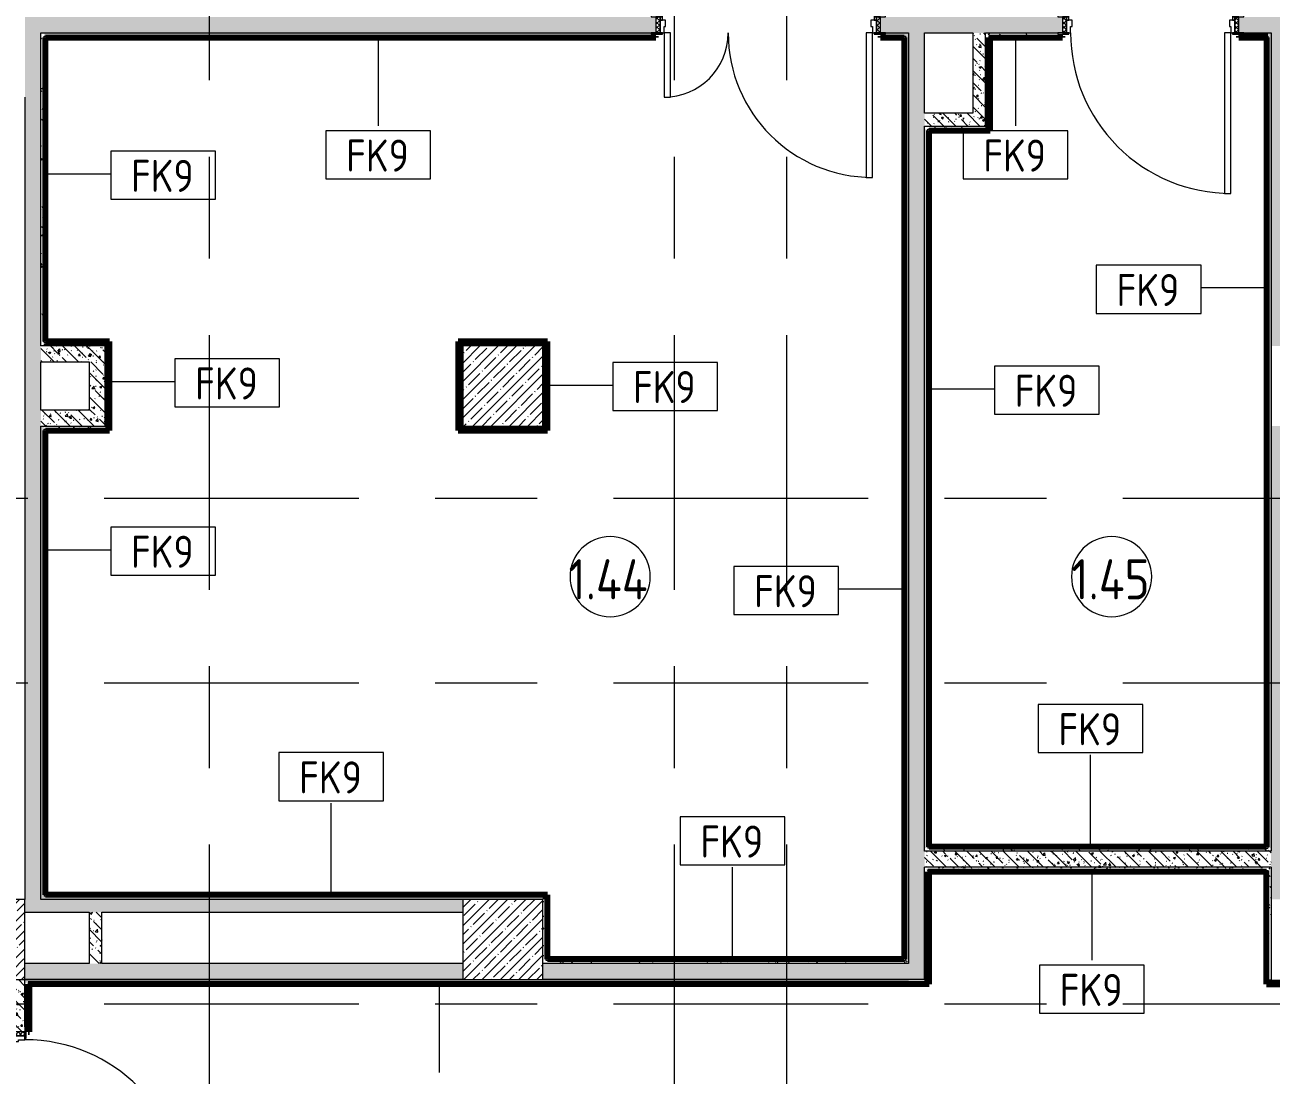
# Model space of a CAD drawing. Header units: millimetres. Extents: x 35144 to 233944, y -8553 to 29000.
# Drawn here: x 70810 to 78580, y 14555 to 21100 of the extents above; entities that cross this region are included whole.
import ezdxf

# ---------------------------------------------------------------- set-up
doc = ezdxf.new("R2010")
doc.units = ezdxf.units.MM
doc.linetypes.add('Осевая', pattern=[3175, 635, -476.25, 1587.5, -476.25])
for name, color, linetype, lineweight in [('A-AREA-IDEN', 7, 'Continuous', 9), ('A-DOOR', 7, 'Continuous', 9), ('A-DOOR-1', 7, 'Continuous', 13), ('A-DOOR-FRAM', 7, 'Continuous', 13), ('A-DOOR-FRAM-1', 7, 'Continuous', 9), ('A-WALL', 7, 'Continuous', 9), ('A-WALL-IDEN', 7, 'Continuous', 9), ('I-WALL', 7, 'Continuous', 9), ('S-COLS', 7, 'Continuous', 9), ('Оси-2', 7, 'Осевая', 9)]:
    doc.layers.add(name, color=color, linetype=linetype, lineweight=lineweight)
for name, color, linetype, lineweight, true_color in [('A-WALL-4', 7, 'Continuous', 9, 0x73b588), ('I-WALL-1', 7, 'Continuous', 9, 0x73b588), ('I-WALL-6', 7, 'Continuous', 9, 0xc0c0c0), ('I-WALL-9', 7, 'Continuous', 80, 0x73b588)]:
    doc.layers.add(name, color=color, linetype=linetype, lineweight=lineweight, true_color=true_color)
doc.styles.add('GOST Common', font='GOST_Common.ttf', dxfattribs={"width": 0.9, "height": 200})
doc.styles.add('GOST Common_1', font='GOST_Common.ttf', dxfattribs={"width": 0.9, "height": 250})
pattern_1 = [(135, (0, 0), (-75.43415, -75.43415), [106.68, -17.78, 3.556, -17.78]), (135, (0, 75.39), (-75.43415, -75.43415), []), (50, (0, 0), (127.52922, -11.15758), [13.335, -146.685]), (355, (0, 0), (-24.66966, 133.74002), [10.668, -117.348]), (100.451, (10.63, -0.93), (102.85973, 122.58178), [11.333, -124.663]), (46.184, (0, 35.56), (189.75516, -29.43036), [20.002, -220.027]), (96.636, (15.81, 33.1), (166.1822, 173.1996), [17, -186.995]), (351.184, (0, 35.56), (166.18393, 173.19757), [16.002, -176.022]), (21, (17.78, 26.67), (106.13027, -71.58603), [13.335, -146.685]), (326, (17.78, 26.67), (43.26188, 128.93175), [10.668, -117.348]), (71.451, (26.62, 20.7), (149.39198, 57.34505), [11.333, -124.663]), (37.5, (0, 0), (2.162228, 59.188357), [3.353, -112.573, 3.353, -115.773, -117.793]), (37.5, (0, 0), (2.162228, 59.188357), [-235.052, 3.353, -114.44]), (7.5, (0, 0), (46.773857, 70.12615), [3.353, -64.567, 3.353, -109.906, -44.894]), (7.5, (0, 0), (46.773857, 70.12615), [-181.178, 3.353, -41.542]), (327.5, (-39.65, 0), (94.91367, -4.010093), [3.353, -41.097, 3.353, -135.331, -184.023]), (327.5, (-39.65, 0), (94.91367, -4.010093), [-183.134, 3.353, -180.67]), (317.5, (-57.43, 0), (103.69057, 17.79882), [3.353, -54.432, 3.353, -88.748, -130.683]), (317.5, (-57.43, 0), (103.69057, 17.79882), [-149.885, 3.353, -127.33])]
pattern_2 = [(135, (1751.41, 114.685), (-14.14214, -14.14214), []), (225, (1751.41, 114.685), (14.14214, -14.14214), [])]
pattern_3 = [(45, (-371.384, 114.685), (-14.1421, 14.1421), []), (135, (-371.384, 114.685), (-14.1421, -14.1421), [])]
pattern_4 = [(0, (0, 0), (121.92, 30.48), [10.058, -81.382, 10.058, -81.382, -487.68]), (0, (0, 0), (121.92, 30.48), [-182.88, 10.058, -172.822, 10.058, -81.382, -213.36]), (0, (0, 0), (121.92, 30.48), [-457.2, 10.058, -50.902, 10.058, -142.342]), (120, (45.72, 15.24), (-87.356454, 90.345817), [10.058, -81.382, 10.058, -81.382, -487.68]), (120, (45.72, 15.24), (-87.356454, 90.345817), [-182.88, 10.058, -172.822, 10.058, -81.382, -213.36]), (120, (45.72, 15.24), (-87.356454, 90.345817), [-457.2, 10.058, -50.902, 10.058, -142.342]), (240, (60.96, 76.2), (-34.563546, -120.825817), [10.058, -81.382, 10.058, -81.382, -487.68]), (240, (60.96, 76.2), (-34.563546, -120.825817), [-182.88, 10.058, -172.822, 10.058, -81.382, -213.36]), (240, (60.96, 76.2), (-34.563546, -120.825817), [-457.2, 10.058, -50.902, 10.058, -142.342])]

# ---------------------------------------------------------------- blocks, each defined once
blk = doc.blocks.new('110_Дверь_СКБ_2Ст - Д-10а_п__ СОШ_Дв_1450x2100h_Горячий цех 2-32185694-План отделки стен 1 этажа в осях 17-23')
at = {"layer": 'A-DOOR'}
h = blk.add_hatch(dxfattribs=at)
h.set_pattern_fill('FP_40', color=256, style=0, pattern_type=2)
h.set_pattern_definition([(135, (1601.41, 114.685), (-14.14214, -14.14214), []), (225, (1601.41, 114.685), (14.14214, -14.14214), [])])
h.paths.add_polyline_path([(712.5, 50), (687.5, 50), (687.5, -50), (712.5, -50)])
at = {"layer": 'A-DOOR-FRAM-1'}
h = blk.add_hatch(dxfattribs=at)
h.set_pattern_fill('FP_41', color=256, style=0, pattern_type=2)
h.set_pattern_definition([(45, (-521.384, 114.685), (-14.1421, 14.1421), []), (135, (-521.384, 114.685), (-14.1421, -14.1421), [])])
h.paths.add_polyline_path([(-669, 50), (-687.5, 50), (-687.5, -50), (-662.5, -50), (-662.5, 50)])
at = {"layer": 'A-DOOR'}
for centre, radius, start, end in [((-637.5, 50), 900, 0, 90), ((662.5, 50), 400, 90, 180)]:
    blk.add_arc(centre, radius, start, end, dxfattribs=at)
at = {"layer": 'A-DOOR-1'}
for p, q in [((-637.5, 950), (-637.5, 50)), ((-597.5, 950), (-637.5, 950)), ((-597.5, 50), (-597.5, 950)), ((662.5, 450), (622.5, 450)), ((622.5, 450), (622.5, 50)), ((662.5, 50), (662.5, 450)), ((-637.5, 50), (-597.5, 50)), ((622.5, 50), (662.5, 50))]:
    blk.add_line(p, q, dxfattribs=at)
at = {"layer": 'A-DOOR-FRAM'}
for p, q in [((-647.5, 58), (-717.5, 58)), ((-717.5, 58), (-717.5, 50)), ((-717.5, 50), (-647.5, 50)), ((-662.5, 50), (-687.5, 50)), ((-687.5, 50), (-687.5, -50)), ((-637.5, 50), (-662.5, 50)), ((-662.5, 50), (-662.5, -30)), ((-662.5, -50), (-662.5, 50)), ((-647.5, 50), (-647.5, 58)), ((-637.5, 10), (-637.5, 50)), ((-627.5, 10), (-637.5, 10)), ((-627.5, -30), (-627.5, 10)), ((662.5, 10), (652.5, 10)), ((652.5, 10), (652.5, -30)), ((662.5, 50), (662.5, 10)), ((687.5, 50), (662.5, 50)), ((742.5, 58), (672.5, 58)), ((672.5, 58), (672.5, 50)), ((672.5, 50), (742.5, 50)), ((687.5, -30), (687.5, 50)), ((712.5, 50), (687.5, 50)), ((687.5, 50), (687.5, -50)), ((712.5, -50), (712.5, 50)), ((742.5, 50), (742.5, 58)), ((-647.5, -50), (-717.5, -50)), ((-717.5, -50), (-717.5, -58)), ((-717.5, -58), (-647.5, -58)), ((-687.5, -50), (-662.5, -50)), ((-662.5, -30), (-627.5, -30)), ((-647.5, -30), (-662.5, -30)), ((-662.5, -30), (-662.5, -50)), ((-662.5, -50), (-647.5, -50)), ((-647.5, -50), (-647.5, -30)), ((-647.5, -58), (-647.5, -50)), ((652.5, -30), (687.5, -30)), ((687.5, -30), (672.5, -30)), ((672.5, -30), (672.5, -50)), ((672.5, -50), (687.5, -50)), ((742.5, -50), (672.5, -50)), ((672.5, -50), (672.5, -58)), ((672.5, -58), (742.5, -58)), ((687.5, -50), (687.5, -30)), ((687.5, -50), (712.5, -50)), ((742.5, -58), (742.5, -50))]:
    blk.add_line(p, q, dxfattribs=at)
blk = doc.blocks.new('110_Дверь_СКБ_1Ст_Внутренняя1 - Д-11п 1100x2100h_кладовые _все__ коридор _между помещениями блока столовой__ моечные _все_ 2-32102277-План отделки стен 1 этажа в осях 17-23')
at = {"layer": 'A-DOOR'}
h = blk.add_hatch(dxfattribs=at)
h.set_pattern_fill('FP_26', color=256, style=0, pattern_type=2)
h.set_pattern_definition(pattern_2)
h.paths.add_polyline_path([(562.5, -50), (562.5, 50), (537.5, 50), (537.5, -50)])
at = {"layer": 'A-DOOR-FRAM-1'}
h = blk.add_hatch(dxfattribs=at)
h.set_pattern_fill('FP_27', color=256, style=0, pattern_type=2)
h.set_pattern_definition(pattern_3)
h.paths.add_polyline_path([(-512.5, -50), (-512.5, 50), (-537.5, 50), (-537.5, -50)])
at = {"layer": 'A-DOOR'}
blk.add_arc((-487.5, 50), 1000, 360, 90, dxfattribs=at)
at = {"layer": 'A-DOOR-1'}
for p, q in [((-487.5, 1050), (-487.5, 50)), ((-447.5, 1050), (-487.5, 1050)), ((-447.5, 50), (-447.5, 1050)), ((-487.5, 50), (-447.5, 50))]:
    blk.add_line(p, q, dxfattribs=at)
at = {"layer": 'A-DOOR-FRAM'}
for p, q in [((-497.5, 58), (-567.5, 58)), ((-567.5, 58), (-567.5, 50)), ((-567.5, 50), (-497.5, 50)), ((-512.5, 50), (-537.5, 50)), ((-537.5, 50), (-537.5, -50)), ((-487.5, 50), (-512.5, 50)), ((-512.5, 50), (-512.5, -30)), ((-512.5, -50), (-512.5, 50)), ((-497.5, 50), (-512.5, 50)), ((-512.5, 50), (-512.5, 49)), ((-512.5, 49), (-497.5, 49)), ((-497.5, 50), (-497.5, 58)), ((-497.5, 49), (-497.5, 50)), ((-487.5, 10), (-487.5, 50)), ((-477.5, 10), (-487.5, 10)), ((-477.5, -30), (-477.5, 10)), ((512.5, 10), (502.5, 10)), ((502.5, 10), (502.5, -30)), ((512.5, 50), (512.5, 10)), ((537.5, 50), (512.5, 50)), ((592.5, 58), (522.5, 58)), ((522.5, 58), (522.5, 50)), ((537.5, 50), (522.5, 50)), ((522.5, 50), (522.5, 49)), ((522.5, 50), (592.5, 50)), ((522.5, 49), (537.5, 49)), ((537.5, -30), (537.5, 50)), ((562.5, 50), (537.5, 50)), ((537.5, 50), (537.5, -50)), ((537.5, 49), (537.5, 50)), ((562.5, -50), (562.5, 50)), ((592.5, 50), (592.5, 58)), ((-497.5, -50), (-567.5, -50)), ((-567.5, -50), (-567.5, -58)), ((-567.5, -58), (-497.5, -58)), ((-537.5, -50), (-512.5, -50)), ((-512.5, -30), (-477.5, -30)), ((-497.5, -30), (-512.5, -30)), ((-512.5, -30), (-512.5, -50)), ((-512.5, -50), (-497.5, -50)), ((-497.5, -50), (-497.5, -30)), ((-497.5, -58), (-497.5, -50)), ((502.5, -30), (537.5, -30)), ((537.5, -30), (522.5, -30)), ((522.5, -30), (522.5, -50)), ((522.5, -50), (537.5, -50)), ((592.5, -50), (522.5, -50)), ((522.5, -50), (522.5, -58)), ((522.5, -58), (592.5, -58)), ((537.5, -50), (537.5, -30)), ((537.5, -50), (562.5, -50)), ((592.5, -58), (592.5, -50))]:
    blk.add_line(p, q, dxfattribs=at)
blk = doc.blocks.new('BSC_Колонна _Прямоугольная - 500х500-V36-План отделки стен 1 этажа в осях 17-23')
at = {"layer": 'S-COLS'}
h = blk.add_hatch(dxfattribs=at)
h.set_pattern_fill('FP_60', color=256, style=0, pattern_type=2)
h.set_pattern_definition([(45, (-70560, -15400), (-57.02463, 57.02463), []), (45, (-70502.975, -15400), (-57.02463, 57.02463), [100.806, -20.161, 3.353, -16.808])])
h.paths.add_polyline_path([(-250, -250), (250, -250), (250, 250), (-250, 250), (-250, 96.6)])
for p, q in [((250, 250), (-250, 250)), ((-250, 250), (-250, -250)), ((250, -250), (250, 250)), ((-250, -250), (250, -250))]:
    blk.add_line(p, q, dxfattribs=at)
blk = doc.blocks.new('BSC_Колонна _Прямоугольная - 500х500-V37-План отделки стен 1 этажа в осях 17-23')
at = {"layer": 'S-COLS'}
h = blk.add_hatch(dxfattribs=at)
h.set_pattern_fill('FP_61', color=256, style=0, pattern_type=2)
h.set_pattern_definition([(45, (-73790, -15400), (-57.02463, 57.02463), []), (45, (-73732.975, -15400), (-57.02463, 57.02463), [100.806, -20.161, 3.353, -16.808])])
h.paths.add_polyline_path([(-250, -250), (250, -250), (250, 250), (-250, 250)])
for p, q in [((250, 250), (-250, 250)), ((-250, 250), (-250, -250)), ((250, -250), (250, 250)), ((-250, -250), (250, -250))]:
    blk.add_line(p, q, dxfattribs=at)
blk = doc.blocks.new('BSC_Колонна _Прямоугольная - 500х500-V43-План отделки стен 1 этажа в осях 17-23')
at = {"layer": 'S-COLS'}
h = blk.add_hatch(dxfattribs=at)
h.set_pattern_fill('FP_66', color=256, style=0, pattern_type=2)
h.set_pattern_definition([(45, (-73790, -18850), (-57.02463, 57.02463), []), (45, (-73732.975, -18850), (-57.02463, 57.02463), [100.806, -20.161, 3.353, -16.808])])
h.paths.add_polyline_path([(-250, -250), (250, -250), (250, 250), (-250, 250)])
for p, q in [((250, 250), (-250, 250)), ((-250, 250), (-250, -250)), ((250, -250), (250, 250)), ((-250, -250), (250, -250))]:
    blk.add_line(p, q, dxfattribs=at)
blk = doc.blocks.new('110_Дверь_СКБ_1Ст_Внутренняя1 - Д-12 EIW 1100x2100h_кладовые _все__ коридор _между помещениями блока столовой__ моечные _все_-32933558-План отделки стен 1 этажа в осях 17-23')
at = {"layer": 'A-DOOR'}
h = blk.add_hatch(dxfattribs=at)
h.set_pattern_fill('FP_26', color=256, style=0, pattern_type=2)
h.set_pattern_definition(pattern_2)
h.paths.add_polyline_path([(562.5, 50), (537.5, 50), (537.5, -50), (562.5, -50)])
at = {"layer": 'A-DOOR-FRAM-1'}
h = blk.add_hatch(dxfattribs=at)
h.set_pattern_fill('FP_27', color=256, style=0, pattern_type=2)
h.set_pattern_definition(pattern_3)
h.paths.add_polyline_path([(-512.5, 50), (-537.5, 50), (-537.5, -50), (-512.5, -50)])
at = {"layer": 'A-DOOR'}
blk.add_arc((512.5, 50), 1000, 90, 180, dxfattribs=at)
at = {"layer": 'A-DOOR-1'}
for p, q in [((512.5, 1050), (472.5, 1050)), ((472.5, 1050), (472.5, 50)), ((512.5, 50), (512.5, 1050)), ((472.5, 50), (512.5, 50))]:
    blk.add_line(p, q, dxfattribs=at)
at = {"layer": 'A-DOOR-FRAM'}
for p, q in [((-497.5, 58), (-567.5, 58)), ((-567.5, 58), (-567.5, 50)), ((-567.5, 50), (-497.5, 50)), ((-512.5, 50), (-537.5, 50)), ((-537.5, 50), (-537.5, -50)), ((-487.5, 50), (-512.5, 50)), ((-512.5, 50), (-512.5, -30)), ((-512.5, -50), (-512.5, 50)), ((-497.5, 50), (-512.5, 50)), ((-512.5, 50), (-512.5, 49)), ((-512.5, 49), (-497.5, 49)), ((-497.5, 50), (-497.5, 58)), ((-497.5, 49), (-497.5, 50)), ((-487.5, 10), (-487.5, 50)), ((-477.5, 10), (-487.5, 10)), ((-477.5, -30), (-477.5, 10)), ((512.5, 10), (502.5, 10)), ((502.5, 10), (502.5, -30)), ((512.5, 50), (512.5, 10)), ((537.5, 50), (512.5, 50)), ((592.5, 58), (522.5, 58)), ((522.5, 58), (522.5, 50)), ((537.5, 50), (522.5, 50)), ((522.5, 50), (522.5, 49)), ((522.5, 50), (592.5, 50)), ((522.5, 49), (537.5, 49)), ((537.5, -30), (537.5, 50)), ((562.5, 50), (537.5, 50)), ((537.5, 50), (537.5, -50)), ((537.5, 49), (537.5, 50)), ((562.5, -50), (562.5, 50)), ((592.5, 50), (592.5, 58)), ((-497.5, -50), (-567.5, -50)), ((-567.5, -50), (-567.5, -58)), ((-567.5, -58), (-497.5, -58)), ((-537.5, -50), (-512.5, -50)), ((-512.5, -30), (-477.5, -30)), ((-497.5, -30), (-512.5, -30)), ((-512.5, -30), (-512.5, -50)), ((-512.5, -50), (-497.5, -50)), ((-497.5, -50), (-497.5, -30)), ((-497.5, -58), (-497.5, -50)), ((502.5, -30), (537.5, -30)), ((537.5, -30), (522.5, -30)), ((522.5, -30), (522.5, -50)), ((522.5, -50), (537.5, -50)), ((592.5, -50), (522.5, -50)), ((522.5, -50), (522.5, -58)), ((522.5, -58), (592.5, -58)), ((537.5, -50), (537.5, -30)), ((537.5, -50), (562.5, -50)), ((592.5, -58), (592.5, -50))]:
    blk.add_line(p, q, dxfattribs=at)
blk = doc.blocks.new('М_стена_0001 - Типоразмер_без рамки-25382661-План отделки стен 1 этажа в осях 17-23')
at = {"layer": 'A-WALL-IDEN'}
for p, q in [((3.258, 1.523), (-3.273, 1.523)), ((-3.273, 1.523), (-3.273, -1.477)), ((3.258, -1.477), (3.258, 1.523)), ((-3.273, -1.477), (3.258, -1.477))]:
    blk.add_line(p, q, dxfattribs=at)
blk = doc.blocks.new('Марка_Помещения - Номер-25198446-План отделки стен 1 этажа в осях 17-23')
at = {"layer": 'A-AREA-IDEN'}
for start, end in [(360, 180), (180, 360)]:
    blk.add_arc((0, 0), 2.5, start, end, dxfattribs=at)

msp = doc.modelspace()

# ---------------------------------------------------------------- hatches: boundary and pattern name
at = {"layer": 'I-WALL'}
h = msp.add_hatch(dxfattribs=at)
h.set_pattern_fill('FP_20', color=256, style=0, pattern_type=2)
h.set_pattern_definition(pattern_1)
h.paths.add_polyline_path([(76144.8, 21050), (77279.8, 21050), (77279.8, 21150), (76144.8, 21150)])
h.paths.add_polyline_path([(78409.8, 21050), (78579.8, 21050), (78579.8, 21150), (78379.8, 21150), (78379.8, 21050)])
h.paths.add_polyline_path([(74714.8, 21050), (74744.8, 21050), (74744.8, 21150), (70810, 21150), (70810, 21050), (73899.9, 21050)])
h.paths.add_polyline_path([(68270, 21050), (69085, 21050), (69085, 21150), (68270, 21150)])
h.paths.add_polyline_path([(70215, 21050), (70310, 21050), (70310, 21150), (70185, 21150), (70185, 21050), (70210, 21050)])
h = msp.add_hatch(dxfattribs=at)
h.set_pattern_fill('FP_20', color=256, style=0, pattern_type=2)
h.set_pattern_definition(pattern_1)
h.paths.add_polyline_path([(78579.8, 15150), (78580, 15150.8), (78580, 15650), (78679.8, 15650), (78679.8, 18600), (78580, 18600), (78580, 19100), (78679.8, 19100), (78679.8, 21150), (78579.8, 21150), (78579.8, 15496.6)])
h = msp.add_hatch(dxfattribs=at)
h.set_pattern_fill('FP_20', color=256, style=0, pattern_type=2)
h.set_pattern_definition(pattern_1)
h.paths.add_polyline_path([(70810, 15570), (70910, 15570), (70910, 21050), (70810, 21050), (70810, 15650)])
h = msp.add_hatch(dxfattribs=at)
h.set_pattern_fill('FP_80', color=256, style=0, pattern_type=2)
h.set_pattern_definition(pattern_4)
h.paths.add_polyline_path([(70910, 19120), (70930, 19120), (70930, 21050), (70910, 21050), (70910, 20582.8)])
h = msp.add_hatch(dxfattribs=at)
h.set_pattern_fill('FP_80', color=256, style=0, pattern_type=2)
h.set_pattern_definition(pattern_4)
h.paths.add_polyline_path([(74714.8, 21030), (74719.8, 21030), (74719.8, 21042), (74714.8, 21042), (74714.8, 21050), (70930, 21050), (70930, 21030), (73899.9, 21030)])
h.paths.add_polyline_path([(76319.8, 21030), (76319.8, 21050), (76174.8, 21049.2), (76174.8, 21042), (76169.8, 21042), (76169.8, 21030), (76299.8, 21030)])
h = msp.add_hatch(dxfattribs=at)
h.set_pattern_fill('FP_80', color=256, style=0, pattern_type=2)
h.set_pattern_definition(pattern_4)
h.paths.add_polyline_path([(76299.8, 15270), (76319.8, 15270), (76319.8, 21030), (76299.8, 21030), (76299.8, 15278)])
h = msp.add_hatch(dxfattribs=at)
h.set_pattern_fill('FP_20', color=256, style=0, pattern_type=2)
h.set_pattern_definition(pattern_1)
h.paths.add_polyline_path([(76419.8, 15150), (76419.8, 21050), (76319.8, 21050), (76319.8, 15150)])
h = msp.add_hatch(dxfattribs=at)
h.set_pattern_fill('FP_20', color=256, style=0, pattern_type=2)
h.set_pattern_definition(pattern_1)
h.paths.add_polyline_path([(76719.5, 20550), (76799.5, 20550), (76799.5, 21050), (76719.5, 21050), (76719.5, 20582.8)])
h = msp.add_hatch(dxfattribs=at)
h.set_pattern_fill('FP_80', color=256, style=0, pattern_type=2)
h.set_pattern_definition(pattern_4)
h.paths.add_polyline_path([(78379.8, 21030), (78559.8, 21030), (78559.8, 21050), (78409.8, 21050), (78409.8, 21042), (78379.8, 21042)])
h.paths.add_polyline_path([(77279.8, 21030), (77279.8, 21042), (77249.8, 21042), (77249.8, 21050), (76799.5, 21050), (76799.5, 21030), (77249.8, 21030)])
h = msp.add_hatch(dxfattribs=at)
h.set_pattern_fill('FP_80', color=256, style=0, pattern_type=2)
h.set_pattern_definition(pattern_4)
h.paths.add_polyline_path([(76799.5, 20450), (76819.5, 20450), (76819.5, 21030), (76799.5, 21030), (76799.5, 20470)])
h = msp.add_hatch(dxfattribs=at)
h.set_pattern_fill('FP_80', color=256, style=0, pattern_type=2)
h.set_pattern_definition(pattern_4)
h.paths.add_polyline_path([(78559.8, 15970), (78579.8, 15970), (78579.8, 21050), (78559.8, 21050), (78559.8, 15978)])
h = msp.add_hatch(dxfattribs=at)
h.set_pattern_fill('FP_20', color=256, style=0, pattern_type=2)
h.set_pattern_definition(pattern_1)
h.paths.add_polyline_path([(76799.5, 20470), (76799.5, 20550), (76419.8, 20550), (76419.8, 20470)])
h = msp.add_hatch(dxfattribs=at)
h.set_pattern_fill('FP_80', color=256, style=0, pattern_type=2)
h.set_pattern_definition(pattern_4)
h.paths.add_polyline_path([(76439.8, 20450), (76799.5, 20450), (76799.5, 20470), (76419.8, 20470), (76419.8, 20450)])
h = msp.add_hatch(dxfattribs=at)
h.set_pattern_fill('FP_80', color=256, style=0, pattern_type=2)
h.set_pattern_definition(pattern_4)
h.paths.add_polyline_path([(76419.8, 15970), (76439.8, 15970), (76439.8, 20450), (76419.8, 20450), (76419.8, 16061.7)])
h = msp.add_hatch(dxfattribs=at)
h.set_pattern_fill('FP_80', color=256, style=0, pattern_type=2)
h.set_pattern_definition(pattern_4)
h.paths.add_polyline_path([(70931.2, 19100), (71310, 19100), (71310, 19120), (70910, 19120), (70910, 19100)])
h = msp.add_hatch(dxfattribs=at)
h.set_pattern_fill('FP_80', color=256, style=0, pattern_type=2)
h.set_pattern_definition(pattern_4)
h.paths.add_polyline_path([(71330, 18600), (71330, 19120), (71310, 19120), (71310, 18600)])
h = msp.add_hatch(dxfattribs=at)
h.set_pattern_fill('FP_80', color=256, style=0, pattern_type=2)
h.set_pattern_definition(pattern_4)
h.paths.add_polyline_path([(73520, 19100), (74040, 19100), (74040, 19120), (73520, 19120)])
h = msp.add_hatch(dxfattribs=at)
h.set_pattern_fill('FP_80', color=256, style=0, pattern_type=2)
h.set_pattern_definition(pattern_4)
h.paths.add_polyline_path([(74040, 18600), (74060, 18600), (74060, 19120), (74040, 19120), (74040, 19100)])
h = msp.add_hatch(dxfattribs=at)
h.set_pattern_fill('FP_20', color=256, style=0, pattern_type=2)
h.set_pattern_definition(pattern_1)
h.paths.add_polyline_path([(70910, 19000), (71210, 19000), (71210, 19100), (70910, 19100)])
h = msp.add_hatch(dxfattribs=at)
h.set_pattern_fill('FP_20', color=256, style=0, pattern_type=2)
h.set_pattern_definition(pattern_1)
h.paths.add_polyline_path([(71310, 18700), (71310, 19100), (71210, 19100), (71210, 18700)])
h = msp.add_hatch(dxfattribs=at)
h.set_pattern_fill('FP_80', color=256, style=0, pattern_type=2)
h.set_pattern_definition(pattern_4)
h.paths.add_polyline_path([(73540, 18580), (73540, 19100), (73520, 19100), (73520, 18580)])
h = msp.add_hatch(dxfattribs=at)
h.set_pattern_fill('FP_20', color=256, style=0, pattern_type=2)
h.set_pattern_definition(pattern_1)
h.paths.add_polyline_path([(71310, 18600), (71310, 18700), (70910, 18700), (70910, 18600), (70931.2, 18600)])
h = msp.add_hatch(dxfattribs=at)
h.set_pattern_fill('FP_80', color=256, style=0, pattern_type=2)
h.set_pattern_definition(pattern_4)
h.paths.add_polyline_path([(70910, 15670), (70930, 15670), (70930, 18600), (70910, 18600), (70910, 16061.7)])
h = msp.add_hatch(dxfattribs=at)
h.set_pattern_fill('FP_80', color=256, style=0, pattern_type=2)
h.set_pattern_definition(pattern_4)
h.paths.add_polyline_path([(70931.2, 18580), (71330, 18580), (71330, 18600), (70930, 18600), (70930, 18580)])
h = msp.add_hatch(dxfattribs=at)
h.set_pattern_fill('FP_80', color=256, style=0, pattern_type=2)
h.set_pattern_definition(pattern_4)
h.paths.add_polyline_path([(74060, 18580), (74060, 18600), (73540, 18600), (73540, 18580), (74040, 18580)])
h = msp.add_hatch(dxfattribs=at)
h.set_pattern_fill('FP_80', color=256, style=0, pattern_type=2)
h.set_pattern_definition(pattern_4)
h.paths.add_polyline_path([(76868.5, 15950), (78579.8, 15950), (78579.8, 15970), (76419.8, 15970), (76419.8, 15950)])
h = msp.add_hatch(dxfattribs=at)
h.set_pattern_fill('FP_20', color=256, style=0, pattern_type=2)
h.set_pattern_definition(pattern_1)
h.paths.add_polyline_path([(76419.8, 15850), (78579.8, 15850), (78579.8, 15950), (76419.8, 15950)])
h = msp.add_hatch(dxfattribs=at)
h.set_pattern_fill('FP_80', color=256, style=0, pattern_type=2)
h.set_pattern_definition(pattern_4)
h.paths.add_polyline_path([(78552, 15830), (78560, 15830), (78560, 15850), (76419.8, 15850), (76419.8, 15830), (78352.8, 15830)])
h = msp.add_hatch(dxfattribs=at)
h.set_pattern_fill('FP_80', color=256, style=0, pattern_type=2)
h.set_pattern_definition(pattern_4)
h.paths.add_polyline_path([(76419.8, 15130), (76439.8, 15130), (76439.8, 15830), (76419.8, 15830), (76419.8, 15150)])
h = msp.add_hatch(dxfattribs=at)
h.set_pattern_fill('FP_80', color=256, style=0, pattern_type=2)
h.set_pattern_definition(pattern_4)
h.paths.add_polyline_path([(78560, 15150), (78580, 15150), (78580, 15850), (78560, 15850), (78560, 15496.6)])
h = msp.add_hatch(dxfattribs=at)
h.set_pattern_fill('FP_80', color=256, style=0, pattern_type=2)
h.set_pattern_definition(pattern_4)
h.paths.add_polyline_path([(74040, 15650), (74040, 15670), (70910, 15670), (70910, 15650), (73899.9, 15650)])
h = msp.add_hatch(dxfattribs=at)
h.set_pattern_fill('FP_20', color=256, style=0, pattern_type=2)
h.set_pattern_definition(pattern_1)
h.paths.add_polyline_path([(70931.2, 15570), (73540, 15570), (73540, 15650), (70910, 15650), (70910, 15570)])
h = msp.add_hatch(dxfattribs=at)
h.set_pattern_fill('FP_80', color=256, style=0, pattern_type=2)
h.set_pattern_definition(pattern_4)
h.paths.add_polyline_path([(74040, 15270), (74060, 15270), (74060, 15670), (74040, 15670), (74040, 15650)])
h = msp.add_hatch(dxfattribs=at)
h.set_pattern_fill('FP_20', color=256, style=0, pattern_type=2)
h.set_pattern_definition(pattern_1)
h.paths.add_polyline_path([(71210, 15250), (71290, 15250), (71290, 15570), (71210, 15570)])
h = msp.add_hatch(dxfattribs=at)
h.set_pattern_fill('FP_20', color=256, style=0, pattern_type=2)
h.set_pattern_definition(pattern_1)
h.paths.add_polyline_path([(76319.8, 15150), (76319.8, 15250), (74040, 15250), (74040, 15150), (75384.2, 15150)])
h.paths.add_polyline_path([(70931.2, 15150), (73540, 15150), (73540, 15250), (70810, 15250), (70810, 15150)])
h = msp.add_hatch(dxfattribs=at)
h.set_pattern_fill('FP_80', color=256, style=0, pattern_type=2)
h.set_pattern_definition(pattern_4)
h.paths.add_polyline_path([(74040, 15250), (76319.8, 15250), (76319.8, 15270), (74040, 15270)])
h = msp.add_hatch(dxfattribs=at)
h.set_pattern_fill('FP_20', color=256, style=0, pattern_type=2)
h.set_pattern_definition(pattern_1)
h.paths.add_polyline_path([(70810, 13600), (70810, 13725), (70710, 13725), (70710, 13600)])
h.paths.add_polyline_path([(70810, 14825), (70810, 15150), (70710, 15150), (70710, 14825)])
h = msp.add_hatch(dxfattribs=at)
h.set_pattern_fill('FP_80', color=256, style=0, pattern_type=2)
h.set_pattern_definition(pattern_4)
h.paths.add_polyline_path([(75384.2, 15130), (76419.8, 15130), (76419.8, 15150), (70810, 15150), (70810, 15130), (73899.9, 15130)])
h = msp.add_hatch(dxfattribs=at)
h.set_pattern_fill('FP_80', color=256, style=0, pattern_type=2)
h.set_pattern_definition(pattern_4)
h.paths.add_polyline_path([(70830, 13620), (70830, 13700), (70818, 13700), (70818, 13695), (70810, 13695), (70810, 13620)])
h.paths.add_polyline_path([(70830, 14850), (70830, 15130), (70810, 15130), (70810.4, 14855), (70818, 14855), (70818, 14850)])
h = msp.add_hatch(dxfattribs=at)
h.set_pattern_fill('FP_80', color=256, style=0, pattern_type=2)
h.set_pattern_definition(pattern_4)
h.paths.add_polyline_path([(78560, 15130), (78579.8, 15150), (78560, 15150)])
h.paths.add_polyline_path([(79080, 15130), (79080, 15150), (78580, 15150), (78560, 15130), (78580, 15130)])
at = {"layer": 'I-WALL-1'}
h = msp.add_hatch(color=256, dxfattribs=at)
h.paths.add_polyline_path([(70930, 21022), (74744.8, 21022), (74744.8, 21030), (70930, 21030)])
h.paths.add_polyline_path([(76299.8, 21022), (76299.8, 21030), (76144.8, 21030), (76144.8, 21022), (76291.8, 21022)])
for points in [[(70930, 19120), (70938, 19120), (70938, 21022), (70930, 21022), (70930, 19140.9)], [(76299.8, 15278), (76299.8, 21022), (76291.8, 21022), (76291.8, 15278)], [(76827.5, 20442), (76827.5, 21022), (76819.5, 21022), (76819.5, 20442)], [(78551.8, 15978), (78559.8, 15978), (78559.8, 21022), (78551.8, 21022), (78551.8, 16061.7)], [(76447.8, 20442), (76819.5, 20442), (76819.5, 20450), (76439.8, 20450), (76439.8, 20442)], [(76439.8, 15970), (76447.8, 15970), (76447.8, 20442), (76439.8, 20442), (76439.8, 15990.9)], [(71338, 19120), (71338, 19128), (70938, 19128), (70938, 19120), (71330, 19120)], [(71338, 18572), (71338, 19120), (71330, 19120), (71330, 18572)], [(73512, 19120), (74068, 19120), (74068, 19128), (73512, 19128)], [(73512, 18580), (73520, 18580), (73520, 19120), (73512, 19120)], [(74068, 18572), (74068, 19120), (74060, 19120), (74060, 18572)], [(70931.2, 18572), (71330, 18572), (71330, 18580), (70930, 18580), (70930, 18572)], [(70930, 15670), (70938, 15670), (70938, 18572), (70930, 18572), (70930, 15690.9)], [(73899.9, 18572), (74060, 18572), (74060, 18580), (73512, 18580), (73512, 18572)], [(78559.8, 15970), (78559.8, 15978), (76447.8, 15978), (76447.8, 15970), (78352.8, 15970)], [(78352.8, 15822), (78552, 15822), (78552, 15830), (76439.8, 15830), (76439.8, 15822), (76868.5, 15822)], [(76447.8, 15122), (76447.8, 15822), (76439.8, 15822), (76439.8, 15122)], [(78560, 15130), (78560, 15830), (78552, 15830), (78552, 15130)], [(70938, 15670), (74068, 15670), (74068, 15678), (70938, 15678)], [(74068, 15270), (74068, 15670), (74060, 15670), (74060, 15270)], [(76299.8, 15270), (76299.8, 15278), (74068, 15278), (74068, 15270), (75384.2, 15270)], [(70830, 15122), (76439.8, 15122), (76439.8, 15130), (70830, 15130)], [(79095, 15122), (79100, 15122), (79100, 15130), (78552, 15130), (78552, 15122)]]:
    msp.add_hatch(color=256, dxfattribs=at).paths.add_polyline_path(points)
h = msp.add_hatch(color=256, dxfattribs=at)
h.paths.add_polyline_path([(76868.5, 21022), (77279.8, 21022), (77279.8, 21030), (76819.5, 21030), (76819.5, 21022)])
h.paths.add_polyline_path([(78559.8, 21022), (78559.8, 21030), (78379.8, 21030), (78379.8, 21022), (78551.8, 21022)])
h = msp.add_hatch(color=256, dxfattribs=at)
h.paths.add_polyline_path([(70838, 13628), (70838, 13725), (70830, 13725), (70830, 13628)])
h.paths.add_polyline_path([(70830, 14825), (70838, 14825), (70838, 15122), (70830, 15122), (70830, 14931.5)])

# ---------------------------------------------------------------- linework, layer by layer
at = {"layer": 'A-WALL'}
for p, q in [((70930, 19120), (70930, 21030)), ((70930, 21030), (74719.8, 21030)), ((76169.8, 21030), (76299.8, 21030)), ((76299.8, 21030), (76299.8, 15270)), ((76819.5, 21030), (77279.8, 21030)), ((78559.8, 21030), (78559.8, 15970)), ((76439.8, 20450), (76799.5, 20450)), ((76439.8, 20442), (76439.8, 20450)), ((70930, 18572), (70930, 18580)), ((70930, 18580), (71330, 18580)), ((76447.8, 15970), (76439.8, 15970)), ((78552, 15830), (78560, 15830)), ((78560, 15830), (78560, 15150)), ((74040, 15670), (70930, 15670)), ((74060, 15270), (74060, 15670)), ((74068, 15270), (74060, 15270)), ((70830, 15130), (76419.8, 15130))]:
    msp.add_line(p, q, dxfattribs=at)
at = {"layer": 'A-WALL-4'}
for p, q in [((76819.5, 21030), (76819.5, 21022)), ((76439.8, 20442), (76439.8, 15970)), ((70930, 19120), (70938, 19120)), ((70930, 18572), (70930, 15670)), ((76447.8, 15970), (78559.8, 15970)), ((78552, 15830), (76439.8, 15830)), ((76439.8, 15830), (76439.8, 15822)), ((74068, 15270), (76299.8, 15270)), ((70830, 15130), (70830, 15130)), ((70830, 15130), (70830, 15122))]:
    msp.add_line(p, q, dxfattribs=at)
at = {"layer": 'A-WALL-IDEN'}
for p, q in [((73012.9, 21026), (73012.9, 20470.2)), ((76985.7, 21026), (76985.7, 20470.2)), ((70934, 20171.7), (71344.9, 20171.7)), ((78555.8, 19460.5), (78143.3, 19460.5)), ((71334, 18877.8), (71744.9, 18877.8)), ((74064, 18855.3), (74474.9, 18855.3)), ((76443.8, 18832.3), (76854.7, 18832.3)), ((70934, 17828.9), (71344.9, 17828.9)), ((76295.8, 17583), (75883.3, 17583)), ((77454.2, 15974), (77454.2, 16550.7)), ((72720.2, 15674), (72720.2, 16250.7)), ((75222.1, 15274), (75222.1, 15850.7)), ((77462.6, 15826), (77462.6, 15270.2)), ((73392.7, 15126), (73392.7, 14570.2))]:
    msp.add_line(p, q, dxfattribs=at)
at = {"layer": 'I-WALL-6'}
for p, q in [((70910, 19100), (70910, 21050)), ((70910, 21050), (74714.8, 21050)), ((74719.8, 21030), (74719.8, 21042)), ((76169.8, 21042), (76169.8, 21030)), ((76174.8, 21050), (76319.8, 21050)), ((76319.8, 21050), (76319.8, 15250)), ((76419.8, 20550), (76419.8, 21050)), ((76419.8, 21050), (76719.5, 21050)), ((76719.5, 21050), (76719.5, 20550)), ((76799.5, 21050), (77249.8, 21050)), ((76799.5, 20470), (76799.5, 21050)), ((77279.8, 21030), (77279.8, 21042)), ((78379.8, 21042), (78379.8, 21030)), ((78409.8, 21050), (78579.8, 21050)), ((78579.8, 21050), (78579.8, 15950)), ((70810, 20650), (70810, 15650)), ((76719.5, 20550), (76419.8, 20550)), ((76419.8, 15950), (76419.8, 20470)), ((76419.8, 20470), (76799.5, 20470)), ((71310, 19100), (70910, 19100)), ((71310, 18600), (71310, 19100)), ((70910, 18700), (70910, 19000)), ((70910, 19000), (71210, 19000)), ((71210, 19000), (71210, 18700)), ((71210, 18700), (70910, 18700)), ((70910, 15650), (70910, 18600)), ((70910, 18600), (71310, 18600)), ((78579.8, 15950), (76419.8, 15950)), ((76419.8, 15150), (76419.8, 15850)), ((78580, 15850), (76419.8, 15850)), ((78579.8, 15850), (78579.8, 15150)), ((73540, 15650), (70910, 15650)), ((70810, 15570), (71210, 15570)), ((71210, 15570), (71210, 15250)), ((71290, 15250), (71290, 15570)), ((71290, 15570), (73540, 15570)), ((71210, 15250), (70810, 15250)), ((73540, 15250), (71290, 15250)), ((76319.8, 15250), (74040, 15250)), ((70810, 15150), (73540, 15150)), ((70810, 14855), (70810, 15150)), ((73540, 15150), (70810, 15150)), ((74040, 15150), (76319.8, 15150)), ((76419.8, 15150), (74040, 15150)), ((70818, 14850), (70830, 14850))]:
    msp.add_line(p, q, dxfattribs=at)
at = {"layer": 'I-WALL-9'}
for p, q in [((70938, 21022), (74744.8, 21022)), ((70938, 19128), (70938, 21022)), ((74744.8, 21030), (74719.8, 21030)), ((74744.8, 21022), (74744.8, 21030)), ((76169.8, 21030), (76144.8, 21030)), ((76144.8, 21030), (76144.8, 21022)), ((76144.8, 21022), (76291.8, 21022)), ((76291.8, 21022), (76291.8, 15278)), ((76819.5, 21022), (77279.8, 21022)), ((76819.5, 21022), (76819.5, 20450)), ((76827.5, 20442), (76827.5, 21022)), ((77279.8, 21022), (77279.8, 21030)), ((78559.8, 21030), (78379.8, 21030)), ((78379.8, 21030), (78379.8, 21022)), ((78379.8, 21022), (78551.8, 21022)), ((78551.8, 21022), (78551.8, 15978)), ((76447.8, 20442), (76827.5, 20442)), ((76447.8, 15978), (76447.8, 20442)), ((76819.5, 20450), (76799.5, 20450)), ((71338, 19128), (70938, 19128)), ((70938, 19120), (71330, 19120)), ((71330, 19120), (71330, 18580)), ((71338, 18572), (71338, 19128)), ((74068, 19128), (73512, 19128)), ((73512, 19128), (73512, 18572)), ((73520, 19120), (74060, 19120)), ((73520, 18580), (73520, 19120)), ((74060, 19120), (74060, 18580)), ((74068, 18572), (74068, 19128)), ((70938, 18572), (71338, 18572)), ((70938, 15678), (70938, 18572)), ((73512, 18572), (74068, 18572)), ((74060, 18580), (73520, 18580)), ((78551.8, 15978), (76447.8, 15978)), ((76439.8, 15822), (76439.8, 15130)), ((78552, 15822), (76439.8, 15822)), ((76447.8, 15122), (76447.8, 15822)), ((78552, 15122), (78552, 15830)), ((74068, 15678), (70938, 15678)), ((74040, 15670), (74060, 15670)), ((74068, 15278), (74068, 15678)), ((76291.8, 15278), (74068, 15278)), ((70830, 15122), (70830, 14825)), ((76447.8, 15122), (70830, 15122)), ((70838, 14825), (70838, 15122)), ((76439.8, 15130), (76419.8, 15130)), ((78552, 15122), (79108, 15122)), ((78560, 15130), (78560, 15150)), ((79100, 15130), (78560, 15130)), ((70830, 14825), (70838, 14825))]:
    msp.add_line(p, q, dxfattribs=at)
at = {"layer": 'Оси-2'}
for p, q in [((75560, 593.7), (75560, 25078.1)), ((71960, 593.7), (71960, 24898.1)), ((74860, 593.7), (74860, 24898.1)), ((38443.7, 18150), (82200, 18150)), ((38443.7, 17000), (82200, 17000)), ((38443.7, 15000), (81600, 15000))]:
    msp.add_line(p, q, dxfattribs=at)

# ---------------------------------------------------------------- block references
at = {"layer": 'A-AREA-IDEN', "xscale": 99.99999999999993, "yscale": 99.99999999999993, "zscale": 99.99999999999993}
for p in [(74459.3, 17661.5), (77585.6, 17661.5)]:
    msp.add_blockref('Марка_Помещения - Номер-25198446-План отделки стен 1 этажа в осях 17-23', p, dxfattribs=at)
at = {"layer": 'A-DOOR'}
for name, p, rotation in [('110_Дверь_СКБ_2Ст - Д-10а_п__ СОШ_Дв_1450x2100h_Горячий цех 2-32185694-План отделки стен 1 этажа в осях 17-23', (75457.3, 21100), 180), ('110_Дверь_СКБ_1Ст_Внутренняя1 - Д-11п 1100x2100h_кладовые _все__ коридор _между помещениями блока столовой__ моечные _все_ 2-32102277-План отделки стен 1 этажа в осях 17-23', (77842.3, 21100), 180), ('110_Дверь_СКБ_1Ст_Внутренняя1 - Д-12 EIW 1100x2100h_кладовые _все__ коридор _между помещениями блока столовой__ моечные _все_-32933558-План отделки стен 1 этажа в осях 17-23', (70760, 14287.5), 270)]:
    msp.add_blockref(name, p, dxfattribs=dict(at, rotation=rotation))
at = {"layer": 'A-WALL-IDEN', "xscale": 99.99999999999993, "yscale": 99.99999999999993, "zscale": 99.99999999999993}
for p in [(73013.7, 20287.7), (76986.5, 20287.7), (71672.3, 20161.2), (77817.5, 19450), (72072.3, 18867.3), (74802.3, 18844.8), (77182.1, 18821.8), (71672.3, 17818.5), (75557.5, 17572.5), (77455, 16712.3), (72721, 16412.3), (75222.9, 16012.3), (77463.4, 15087.7)]:
    msp.add_blockref('М_стена_0001 - Типоразмер_без рамки-25382661-План отделки стен 1 этажа в осях 17-23', p, dxfattribs=at)
at = {"layer": 'S-COLS'}
for name, p in [('BSC_Колонна _Прямоугольная - 500х500-V43-План отделки стен 1 этажа в осях 17-23', (73790, 18850)), ('BSC_Колонна _Прямоугольная - 500х500-V36-План отделки стен 1 этажа в осях 17-23', (70560, 15400)), ('BSC_Колонна _Прямоугольная - 500х500-V37-План отделки стен 1 этажа в осях 17-23', (73790, 15400))]:
    msp.add_blockref(name, p, dxfattribs=at)

# ---------------------------------------------------------------- texts
at = {"layer": 'A-AREA-IDEN', "char_height": 250, "attachment_point": 1, "style": 'GOST Common_1'}
for s, insert, width in [('1.44', (74199.4, 17770.1), 649.367), ('1.45', (77334.7, 17770.1), 627.721)]:
    msp.add_mtext(s, dxfattribs=dict(at, insert=insert, width=width))
at = {"layer": 'A-WALL-IDEN', "char_height": 200, "width": 497.848, "attachment_point": 1, "style": 'GOST Common'}
for insert in [(72812.8, 20385.7), (76785.5, 20385.7), (71471.3, 20259.2), (77616.6, 19548), (71871.3, 18965.3), (74601.3, 18942.9), (76981.2, 18919.9), (71471.3, 17916.5), (75356.6, 17670.6), (77254.1, 16810.3), (72520, 16510.3), (75021.9, 16110.3), (77262.4, 15185.7)]:
    msp.add_mtext('FK9', dxfattribs=dict(at, insert=insert))

doc.saveas('drawing.dxf')
